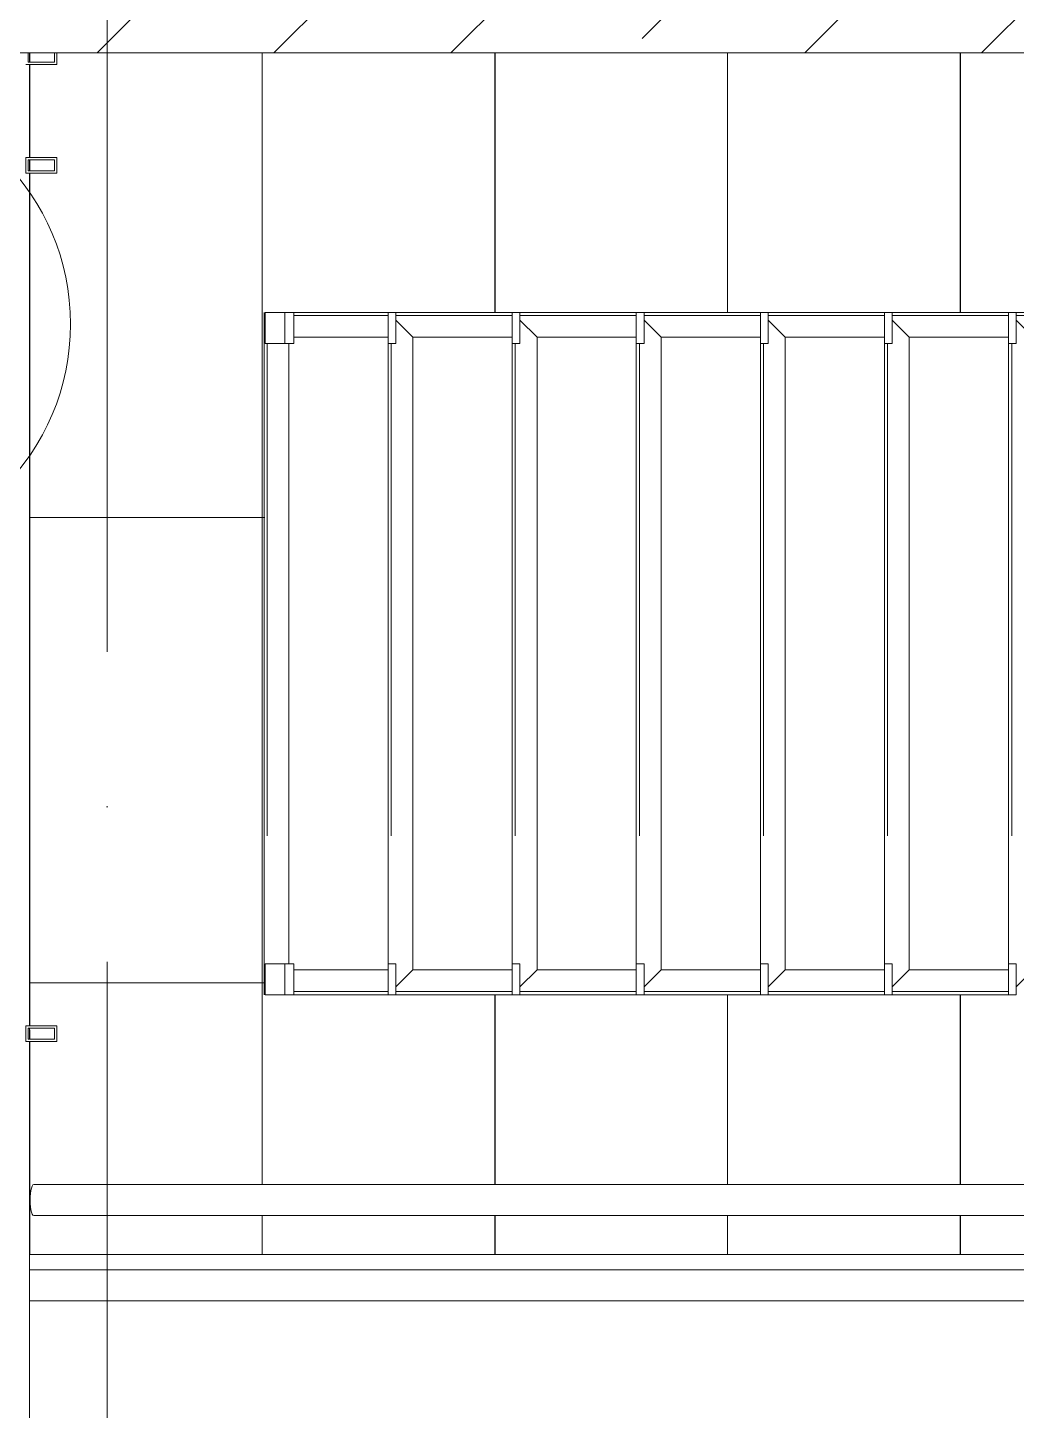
# Model space of a CAD drawing. Header units: millimetres. Extents: x -6467 to 106027, y -7090 to 195095.
# Drawn here: x 7757 to 9032, y 159694 to 161478 of the extents above; entities that cross this region are included whole.
import ezdxf

# ---------------------------------------------------------------- set-up
doc = ezdxf.new("R2010")
doc.units = ezdxf.units.MM
doc.linetypes.add('50_200_ШТРИХ_1Т_ш5_п1_п1_', pattern=[1400, 1000, -200, 0, -200])
doc.linetypes.add('Штрих', pattern=[1270, 635, -635])
for name, color, linetype, lineweight, true_color in [('A-AREA-IDEN-1', 7, 'Continuous', 9, 0xaaaaaa), ('A-GENM-1', 7, 'Continuous', 9, 0xaaaaaa), ('A-GENM-2', 7, 'Continuous', 20, 0xaaaaaa), ('A-GENM-HDLN-1', 7, 'Штрих', 5, 0xaaaaaa), ('S-STRS-1', 7, 'Continuous', 9, 0xaaaaaa), ('S-STRS-2', 7, 'Continuous', 5, 0xbfbfbf), ('Оси-3', 7, '50_200_ШТРИХ_1Т_ш5_п1_п1_', 9, 0xaaaaaa)]:
    doc.layers.add(name, color=color, linetype=linetype, lineweight=lineweight, true_color=true_color)
for name, color, linetype, lineweight in [('A-FLOR', 7, 'Continuous', 9), ('A-WALL', 7, 'Continuous', 5), ('Ограждение', 7, 'Continuous', 9), ('Ограждение-1', 7, 'Continuous', 20)]:
    doc.layers.add(name, color=color, linetype=linetype, lineweight=lineweight)
pattern_1 = [(45, (109.45, 102614.03), (-228.0985, 228.0985), []), (45, (337.55, 102614.03), (-228.0985, 228.0985), [403.225, -80.645, 6.706, -73.939])]
pattern_2 = [(180, (7759.45, 161445.1), (7e-14, -600), []), (270, (7759.45, 161445.1), (600, 4e-14), [])]
pattern_3 = [(180, (7759.45, 161445.1), (-7e-14, -600), []), (270, (7759.45, 161445.1), (600, 4e-14), [])]

# ---------------------------------------------------------------- blocks, each defined once
blk = doc.blocks.new('О_Элемент ограждения_Обод_Труба_ГОСТ 8645-68 - О_Элемент ограждения_Обод_Труба_ГОСТ 8645-68-26169597-АИ_План этажа Радиаторы_3')
at = {"layer": 'Ограждение'}
for p, q in [((-3900, 20), (0, 20)), ((0, -20), (-3900, -20))]:
    blk.add_line(p, q, dxfattribs=at)
blk = doc.blocks.new('О_Элемент поручня_Маршевый_Труба_ГОСТ 8732-78 - О_Элемент поручня_Маршевый_Труба_ГОСТ 8732-78-26169598-АИ_План этажа Радиаторы_3')
at = {"layer": 'Ограждение'}
for p, q in [((-13.2, 0), (-3902.6, 0)), ((-3902.6, -40), (-13.2, -40))]:
    blk.add_line(p, q, dxfattribs=at)
at = {"layer": 'Ограждение', "flags": 128}
for points in [[(-8.4, -20), (-8.6, -15.5), (-8.9, -11.3), (-9.5, -7.5), (-10.2, -4.4), (-11.1, -2), (-12.1, -0.5), (-13.2, 0)], [(-13.2, -40), (-12.1, -39.5), (-11.1, -38), (-10.2, -35.6), (-9.5, -32.5), (-8.9, -28.7), (-8.6, -24.5), (-8.4, -20)]]:
    blk.add_lwpolyline(points, dxfattribs=at)
blk = doc.blocks.new('О_Элемент ограждения_Обод_Труба_ГОСТ 86451 - О_Элемент ограждения_Обод_Труба_ГОСТ 8645-68 2-21430274-АИ_План этажа Радиаторы_3')
at = {"layer": 'Ограждение-1'}
for p, q in [((-1815.2, 20), (-1800, 20)), ((-1800, 20), (-1800, -20)), ((-1803, 17), (-1815.2, 17)), ((-1803, -17), (-1803, 17)), ((-1815.2, -17), (-1803, -17))]:
    blk.add_line(p, q, dxfattribs=at)
blk = doc.blocks.new('О_Элемент ограждения_Обод_Труба_ГОСТ 86451 - О_Элемент ограждения_Обод_Труба_ГОСТ 8645-68 2-21430283-АИ_План этажа Радиаторы_3')
at = {"layer": 'Ограждение-1'}
for p, q in [((-1140, 20), (-1120, 20)), ((-1140, -20), (-1140, 20)), ((-1120, 20), (-1120, -20)), ((-20, -20), (-20, 20)), ((-20, 20), (0, 20)), ((0, 20), (0, -20)), ((-1137, 17), (-1137, -17)), ((-1123, 17), (-1137, 17)), ((-1123, -17), (-1123, 17)), ((-17, 17), (-17, -17)), ((-3, 17), (-17, 17)), ((-3, -17), (-3, 17)), ((-1137, -17), (-1123, -17)), ((-17, -17), (-3, -17)), ((-1120, -20), (-1140, -20)), ((0, -20), (-20, -20))]:
    blk.add_line(p, q, dxfattribs=at)
blk = doc.blocks.new('ОМ_Уголок_ГОСТ 8509-93 - ОМ_Уголок_ГОСТ 8509-93-V107-АИ_План этажа Радиаторы_3')
at = {"layer": 'A-GENM-1'}
for p, q in [((32, -32), (10, -10)), ((840, 0), (40, 0)), ((870, -10), (848, -32)), ((32, -32), (848, -32))]:
    blk.add_line(p, q, dxfattribs=at)
at = {"layer": 'A-GENM-HDLN-1'}
blk.add_line((40, -4), (840, -4), dxfattribs=at)
blk = doc.blocks.new('ОМ_Уголок_ГОСТ 8509-93 - ОМ_Уголок_ГОСТ 8509-93-V111-АИ_План этажа Радиаторы_3')
at = {"layer": 'A-GENM-1'}
for p, q in [((290, 0), (140, 0)), ((290, -10), (268, -32)), ((140, -32), (268, -32))]:
    blk.add_line(p, q, dxfattribs=at)
at = {"layer": 'A-GENM-HDLN-1'}
blk.add_line((140, -4), (290, -4), dxfattribs=at)
blk = doc.blocks.new('ОМ_Уголок_ГОСТ 8509-93 - ОМ_Уголок_ГОСТ 8509-93-V110-АИ_План этажа Радиаторы_3')
at = {"layer": 'A-GENM-1'}
for p, q in [((160, 0), (10, 0)), ((32, -32), (10, -10)), ((32, -32), (160, -32))]:
    blk.add_line(p, q, dxfattribs=at)
at = {"layer": 'A-GENM-HDLN-1'}
blk.add_line((10, -4), (160, -4), dxfattribs=at)
blk = doc.blocks.new('ОМ_Уголок_ГОСТ 8509-93 - ОМ_Уголок_ГОСТ 8509-93-V112-АИ_План этажа Радиаторы_3')
at = {"layer": 'A-GENM-1'}
for p, q in [((840, 0), (40, 0)), ((40, -32), (840, -32))]:
    blk.add_line(p, q, dxfattribs=at)
at = {"layer": 'A-GENM-HDLN-1'}
blk.add_line((40, -4), (840, -4), dxfattribs=at)
blk = doc.blocks.new('ОМ_Уголок_ГОСТ 8509-93 - ОМ_Уголок_ГОСТ 8509-93-V113-АИ_План этажа Радиаторы_3')
at = {"layer": 'A-GENM-1'}
for p, q in [((160, 0), (38.6, 0)), ((38.6, -32), (160, -32))]:
    blk.add_line(p, q, dxfattribs=at)
at = {"layer": 'A-GENM-HDLN-1'}
blk.add_line((38.6, -4), (160, -4), dxfattribs=at)
blk = doc.blocks.new('ОМ_Уголок_ГОСТ 8509-93 - ОМ_Уголок_ГОСТ 8509-93-V114-АИ_План этажа Радиаторы_3')
at = {"layer": 'A-GENM-1'}
for p, q in [((261.4, 0), (140, 0)), ((140, -32), (261.4, -32))]:
    blk.add_line(p, q, dxfattribs=at)
at = {"layer": 'A-GENM-HDLN-1'}
blk.add_line((140, -4), (261.4, -4), dxfattribs=at)
blk = doc.blocks.new('ОМ_Полоса_Трапеция прямоугольная_Прокат_ГОСТ 103-2006 - ОМ_Полоса_Трапеция прямоугольная_Прокат_ГОСТ 103-2006-19082130-АИ_План этажа Радиаторы_3')
at = {"layer": 'A-GENM-1'}
for p, q in [((9232.3, 58496), (9242.3, 58496)), ((9232.3, 58456), (9232.3, 58496)), ((9242.3, 58496), (9242.3, 58456)), ((9242.3, 58456), (9232.3, 58456))]:
    blk.add_line(p, q, dxfattribs=at)
blk = doc.blocks.new('ОМ_Полоса_Трапеция прямоугольная_Прокат_ГОСТ 103-2006 - ОМ_Полоса_Трапеция прямоугольная_Прокат_ГОСТ 103-2006-V115-АИ_План этажа Радиаторы_3')
at = {"layer": 'A-GENM-2'}
for p, q in [((8442.3, 58496), (8432.3, 58496)), ((8432.3, 58496), (8432.3, 58456)), ((8442.3, 58456), (8442.3, 58496)), ((8432.3, 58456), (8442.3, 58456))]:
    blk.add_line(p, q, dxfattribs=at)
blk = doc.blocks.new('ОМ_Полоса_Трапеция прямоугольная_Прокат_ГОСТ 103-2006 - ОМ_Полоса_Трапеция прямоугольная_Прокат_ГОСТ 103-2006-V116-АИ_План этажа Радиаторы_3')
at = {"layer": 'A-GENM-2'}
for p, q in [((8282.3, 58496), (8272.3, 58496)), ((8272.3, 58496), (8272.3, 58456)), ((8282.3, 58456), (8282.3, 58496)), ((8272.3, 58456), (8282.3, 58456))]:
    blk.add_line(p, q, dxfattribs=at)
blk = doc.blocks.new('ОМ_Полоса_Трапеция прямоугольная_Прокат_ГОСТ 103-2006 - ОМ_Полоса_Трапеция прямоугольная_Прокат_ГОСТ 103-2006-V117-АИ_План этажа Радиаторы_3')
at = {"layer": 'A-GENM-2'}
for p, q in [((8122.3, 58496), (8112.3, 58496)), ((8112.3, 58496), (8112.3, 58456)), ((8122.3, 58456), (8122.3, 58496)), ((8112.3, 58456), (8122.3, 58456))]:
    blk.add_line(p, q, dxfattribs=at)
blk = doc.blocks.new('ОМ_Полоса_Прокат_ГОСТ 103-2006 - ОМ_Полоса_Прокат_ГОСТ 103-2006-19082131-АИ_План этажа Радиаторы_3')
at = {"layer": 'A-GENM-1'}
blk.add_line((7952.3, 58496), (7952.3, 58456), dxfattribs=at)
blk = doc.blocks.new('ОМ_Полоса_Прокат_ГОСТ 103-2006 - ОМ_Полоса_Прокат_ГОСТ 103-2006-20723456-АИ_План этажа Радиаторы_3')
at = {"layer": 'A-GENM-1'}
for p, q in [((7953.6, 58456), (7953.6, 58496)), ((7953.6, 58496), (7979.3, 58496)), ((7979.3, 58456), (7953.6, 58456))]:
    blk.add_line(p, q, dxfattribs=at)
at = {"layer": 'A-GENM-2'}
for p, q in [((7990.8, 58496), (7979.3, 58496)), ((7979.3, 58496), (7979.3, 58456)), ((7990.8, 58456), (7990.8, 58496)), ((7979.3, 58456), (7990.8, 58456))]:
    blk.add_line(p, q, dxfattribs=at)
blk = doc.blocks.new('ОМ_Полоса_Трапеция прямоугольная_Прокат_ГОСТ 103-2006 - ОМ_Полоса_Трапеция прямоугольная_Прокат_ГОСТ 103-2006-19082170-АИ_План этажа Радиаторы_3')
at = {"layer": 'A-GENM-1'}
for p, q in [((9232.3, 57656), (9242.3, 57656)), ((9232.3, 57616), (9232.3, 57656)), ((9242.3, 57656), (9242.3, 57616)), ((9242.3, 57616), (9232.3, 57616))]:
    blk.add_line(p, q, dxfattribs=at)
blk = doc.blocks.new('ОМ_Полоса_Трапеция прямоугольная_Прокат_ГОСТ 103-2006 - ОМ_Полоса_Трапеция прямоугольная_Прокат_ГОСТ 103-2006-V118-АИ_План этажа Радиаторы_3')
at = {"layer": 'A-GENM-2'}
for p, q in [((8442.3, 57656), (8432.3, 57656)), ((8432.3, 57656), (8432.3, 57616)), ((8442.3, 57616), (8442.3, 57656)), ((8432.3, 57616), (8442.3, 57616))]:
    blk.add_line(p, q, dxfattribs=at)
blk = doc.blocks.new('ОМ_Полоса_Трапеция прямоугольная_Прокат_ГОСТ 103-2006 - ОМ_Полоса_Трапеция прямоугольная_Прокат_ГОСТ 103-2006-V119-АИ_План этажа Радиаторы_3')
at = {"layer": 'A-GENM-2'}
for p, q in [((8282.3, 57656), (8272.3, 57656)), ((8272.3, 57656), (8272.3, 57616)), ((8282.3, 57616), (8282.3, 57656)), ((8272.3, 57616), (8282.3, 57616))]:
    blk.add_line(p, q, dxfattribs=at)
blk = doc.blocks.new('ОМ_Полоса_Трапеция прямоугольная_Прокат_ГОСТ 103-2006 - ОМ_Полоса_Трапеция прямоугольная_Прокат_ГОСТ 103-2006-V120-АИ_План этажа Радиаторы_3')
at = {"layer": 'A-GENM-2'}
for p, q in [((8122.3, 57656), (8112.3, 57656)), ((8112.3, 57656), (8112.3, 57616)), ((8122.3, 57616), (8122.3, 57656)), ((8112.3, 57616), (8122.3, 57616))]:
    blk.add_line(p, q, dxfattribs=at)
blk = doc.blocks.new('ОМ_Полоса_Прокат_ГОСТ 103-2006 - ОМ_Полоса_Прокат_ГОСТ 103-2006-19082171-АИ_План этажа Радиаторы_3')
at = {"layer": 'A-GENM-1'}
blk.add_line((7952.3, 57656), (7952.3, 57616), dxfattribs=at)
blk = doc.blocks.new('ОМ_Полоса_Прокат_ГОСТ 103-2006 - ОМ_Полоса_Прокат_ГОСТ 103-2006-20723498-АИ_План этажа Радиаторы_3')
at = {"layer": 'A-GENM-1'}
for p, q in [((7953.6, 57616), (7953.6, 57656)), ((7953.6, 57656), (7979.3, 57656)), ((7979.3, 57616), (7953.6, 57616))]:
    blk.add_line(p, q, dxfattribs=at)
at = {"layer": 'A-GENM-2'}
for p, q in [((7990.8, 57656), (7979.3, 57656)), ((7979.3, 57656), (7979.3, 57616)), ((7990.8, 57616), (7990.8, 57656)), ((7979.3, 57616), (7990.8, 57616))]:
    blk.add_line(p, q, dxfattribs=at)
blk = doc.blocks.new('AAR_СКБ_Марка_помещения_1_5 ммп - Номер-27962133-АИ_План этажа Радиаторы_3')
at = {"layer": 'A-AREA-IDEN-1'}
for p, q in [((-2.9871, 3), (3.0129, 3)), ((-2.9871, 0), (3.0129, 0))]:
    blk.add_line(p, q, dxfattribs=at)
for centre, start, end in [((-2.9871, 1.5), 90, 270), ((3.0129, 1.5), 270, 90)]:
    blk.add_arc(centre, 1.5, start, end, dxfattribs=at)

msp = doc.modelspace()

# ---------------------------------------------------------------- hatches: boundary and pattern name
at = {"layer": 'A-WALL'}
h = msp.add_hatch(dxfattribs=at)
h.set_pattern_fill('FP_1', color=256, style=0, pattern_type=2)
h.set_pattern_definition(pattern_1)
h.paths.add_polyline_path([(7969.4, 161445.1), (7969.4, 165785.1), (7719.4, 165785.1), (7719.4, 161445.1), (7838.4, 161445.1)])
h = msp.add_hatch(dxfattribs=at)
h.set_pattern_fill('FP_1', color=256, style=0, pattern_type=2)
h.set_pattern_definition(pattern_1)
h.paths.add_polyline_path([(13409.4, 161445.1), (13409.4, 161695.1), (7969.4, 161695.1), (7969.4, 161445.1), (13159.4, 161445.1)])
at = {"layer": 'S-STRS-2'}
h = msp.add_hatch(dxfattribs=at)
h.set_pattern_fill('FP_21', color=256, style=0, pattern_type=2)
h.set_pattern_definition(pattern_2)
h.paths.add_polyline_path([(7759.4, 159895.1), (8059.4, 159895.1), (8059.4, 159945.1), (7762.7, 159947.1), (7760.5, 159956.4), (7761, 159977.5), (7764.7, 159985.1), (8059.4, 159985.1), (8059.4, 161445.1), (7794.4, 161445.1), (7794.4, 161429.9), (7759.4, 161429.9), (7759.4, 161309.9), (7794.4, 161309.9), (7794.4, 161289.9), (7759.4, 161289.9), (7759.4, 160189.9), (7794.4, 160189.9), (7794.4, 160169.9), (7759.4, 160169.9), (7759.4, 159960.6)])
h.paths.add_polyline_path([(7791.4, 160172.9), (7791.4, 160186.9), (7759.4, 160184.9), (7759.4, 160172.9), (7777.4, 160172.9)])
h.paths.add_polyline_path([(7791.4, 161292.9), (7791.4, 161306.9), (7759.4, 161306.9), (7759.4, 161292.9), (7777.4, 161292.9)])
h.paths.add_polyline_path([(7759.4, 161432.9), (7791.4, 161432.9), (7789.6, 161445.1), (7759.4, 161445.1)])
h = msp.add_hatch(dxfattribs=at)
h.set_pattern_fill('FP_22', color=256, style=0, pattern_type=2)
h.set_pattern_definition(pattern_3)
h.paths.add_polyline_path([(8059.4, 159895.1), (8359.4, 159895.1), (8359.4, 159945.1), (8059.4, 159945.1)])
h.paths.add_polyline_path([(8359.4, 159985.1), (8359.4, 160230.1), (8061.7, 160230.1), (8063, 161110.1), (8359.4, 161110.1), (8359.4, 161445.1), (8059.4, 161445.1), (8059.4, 159985.1), (8251.9, 159985.1)])
h = msp.add_hatch(dxfattribs=at)
h.set_pattern_fill('FP_22', color=256, style=0, pattern_type=2)
h.set_pattern_definition(pattern_3)
h.paths.add_polyline_path([(8359.4, 159895.1), (8659.4, 159895.1), (8659.4, 159945.1), (8359.4, 159945.1)])
h.paths.add_polyline_path([(8359.4, 159985.1), (8659.4, 159985.1), (8659.4, 160230.1), (8359.4, 160230.1), (8359.4, 160012.1)])
h.paths.add_polyline_path([(8359.4, 161110.1), (8659.4, 161110.1), (8659.4, 161445.1), (8359.4, 161445.1), (8359.4, 161418.3)])
h = msp.add_hatch(dxfattribs=at)
h.set_pattern_fill('FP_21', color=256, style=0, pattern_type=2)
h.set_pattern_definition(pattern_2)
h.paths.add_polyline_path([(8659.4, 159895.1), (8959.4, 159895.1), (8959.4, 159945.1), (8659.4, 159945.1)])
h.paths.add_polyline_path([(8659.4, 159985.1), (8959.4, 159985.1), (8959.4, 160230.1), (8659.4, 160230.1), (8659.4, 160012.1)])
h.paths.add_polyline_path([(8826.7, 161110.1), (8959.4, 161110.1), (8959.4, 161445.1), (8659.4, 161445.1), (8659.4, 161110.1), (8809.7, 161110.1)])
h = msp.add_hatch(dxfattribs=at)
h.set_pattern_fill('FP_21', color=256, style=0, pattern_type=2)
h.set_pattern_definition(pattern_2)
h.paths.add_polyline_path([(8959.4, 159895.1), (9259.4, 159895.1), (9259.4, 159945.1), (8959.4, 159945.1)])
h.paths.add_polyline_path([(9259.4, 159985.1), (9259.4, 160230.1), (8959.4, 160230.1), (8959.4, 159985.1), (9079, 159985.1)])
h.paths.add_polyline_path([(9001.7, 161110.1), (9259.4, 161110.1), (9259.4, 161445.1), (8959.4, 161445.1), (8959.4, 161110.1), (8986.7, 161110.1)])

# ---------------------------------------------------------------- linework, layer by layer
at = {"layer": 'A-FLOR'}
for p, q in [((7759.4, 161432.9), (7759.4, 161445.1)), ((7759.4, 161309.9), (7759.4, 161430.3)), ((7759.4, 161292.9), (7759.4, 161307.1)), ((7759.4, 160189.5), (7759.4, 161290.3)), ((7759.4, 160172.8), (7759.4, 160186.9)), ((7759.4, 159649.5), (7759.4, 160169.9))]:
    msp.add_line(p, q, dxfattribs=at)
at = {"layer": 'A-WALL'}
msp.add_line((7719.4, 161445.1), (13159.4, 161445.1), dxfattribs=at)
at = {"layer": 'S-STRS-1'}
for p, q in [((8059.4, 161445.1), (8059.4, 159984.6)), ((8059.4, 161445.1), (8059.4, 159984.6)), ((8359.4, 161445.1), (8359.4, 161110.1)), ((8359.4, 161445.1), (8359.4, 161110.1)), ((8659.4, 161445.1), (8659.4, 161110.1)), ((8659.4, 161445.1), (8659.4, 161110.1)), ((8959.4, 161445.1), (8959.4, 161110.1)), ((8959.4, 161445.1), (8959.4, 161110.1)), ((8359.4, 160230.1), (8359.4, 159984.6)), ((8359.4, 160230.1), (8359.4, 159984.6)), ((8659.4, 160230.1), (8659.4, 159984.6)), ((8659.4, 160230.1), (8659.4, 159984.6)), ((8959.4, 160230.1), (8959.4, 159984.6)), ((8959.4, 160230.1), (8959.4, 159984.6)), ((8059.4, 159945.6), (8059.4, 159895.1)), ((8059.4, 159945.6), (8059.4, 159895.1)), ((8359.4, 159945.6), (8359.4, 159895.1)), ((8359.4, 159945.6), (8359.4, 159895.1)), ((8659.4, 159945.6), (8659.4, 159895.1)), ((8659.4, 159945.6), (8659.4, 159895.1)), ((8959.4, 159945.6), (8959.4, 159895.1)), ((8959.4, 159945.6), (8959.4, 159895.1)), ((7759.4, 159895.1), (8059.4, 159895.1)), ((8059.4, 159895.1), (8359.4, 159895.1)), ((8359.4, 159895.1), (8659.4, 159895.1)), ((8659.4, 159895.1), (8959.4, 159895.1)), ((8959.4, 159895.1), (9259.4, 159895.1))]:
    msp.add_line(p, q, dxfattribs=at)
at = {"layer": 'Оси-3'}
msp.add_line((7859.4, 155072), (7859.4, 193895), dxfattribs=at)

# ---------------------------------------------------------------- block references
at = {"layer": 'A-AREA-IDEN-1', "xscale": 199.9999999999999, "yscale": 199.9999999999999, "zscale": 199.9999999999999}
msp.add_blockref('AAR_СКБ_Марка_помещения_1_5 ммп - Номер-27962133-АИ_План этажа Радиаторы_3', (6909.6, 160795.2), dxfattribs=at)
at = {"layer": 'A-GENM-1'}
for name, p in [('ОМ_Полоса_Прокат_ГОСТ 103-2006 - ОМ_Полоса_Прокат_ГОСТ 103-2006-19082131-АИ_План этажа Радиаторы_3', (109.4, 102614)), ('ОМ_Полоса_Прокат_ГОСТ 103-2006 - ОМ_Полоса_Прокат_ГОСТ 103-2006-20723456-АИ_План этажа Радиаторы_3', (109.4, 102614)), ('ОМ_Полоса_Трапеция прямоугольная_Прокат_ГОСТ 103-2006 - ОМ_Полоса_Трапеция прямоугольная_Прокат_ГОСТ 103-2006-V117-АИ_План этажа Радиаторы_3', (109.4, 102614)), ('ОМ_Полоса_Трапеция прямоугольная_Прокат_ГОСТ 103-2006 - ОМ_Полоса_Трапеция прямоугольная_Прокат_ГОСТ 103-2006-V116-АИ_План этажа Радиаторы_3', (109.4, 102614)), ('ОМ_Полоса_Трапеция прямоугольная_Прокат_ГОСТ 103-2006 - ОМ_Полоса_Трапеция прямоугольная_Прокат_ГОСТ 103-2006-V115-АИ_План этажа Радиаторы_3', (109.4, 102614)), ('ОМ_Полоса_Трапеция прямоугольная_Прокат_ГОСТ 103-2006 - ОМ_Полоса_Трапеция прямоугольная_Прокат_ГОСТ 103-2006-19082130-АИ_План этажа Радиаторы_3', (-530.6, 102614)), ('ОМ_Полоса_Трапеция прямоугольная_Прокат_ГОСТ 103-2006 - ОМ_Полоса_Трапеция прямоугольная_Прокат_ГОСТ 103-2006-19082130-АИ_План этажа Радиаторы_3', (-370.6, 102614)), ('ОМ_Полоса_Трапеция прямоугольная_Прокат_ГОСТ 103-2006 - ОМ_Полоса_Трапеция прямоугольная_Прокат_ГОСТ 103-2006-19082130-АИ_План этажа Радиаторы_3', (-210.6, 102614)), ('ОМ_Полоса_Прокат_ГОСТ 103-2006 - ОМ_Полоса_Прокат_ГОСТ 103-2006-19082171-АИ_План этажа Радиаторы_3', (109.4, 102614)), ('ОМ_Полоса_Прокат_ГОСТ 103-2006 - ОМ_Полоса_Прокат_ГОСТ 103-2006-20723498-АИ_План этажа Радиаторы_3', (109.4, 102614)), ('ОМ_Полоса_Трапеция прямоугольная_Прокат_ГОСТ 103-2006 - ОМ_Полоса_Трапеция прямоугольная_Прокат_ГОСТ 103-2006-V120-АИ_План этажа Радиаторы_3', (109.4, 102614)), ('ОМ_Полоса_Трапеция прямоугольная_Прокат_ГОСТ 103-2006 - ОМ_Полоса_Трапеция прямоугольная_Прокат_ГОСТ 103-2006-V119-АИ_План этажа Радиаторы_3', (109.4, 102614)), ('ОМ_Полоса_Трапеция прямоугольная_Прокат_ГОСТ 103-2006 - ОМ_Полоса_Трапеция прямоугольная_Прокат_ГОСТ 103-2006-V118-АИ_План этажа Радиаторы_3', (109.4, 102614)), ('ОМ_Полоса_Трапеция прямоугольная_Прокат_ГОСТ 103-2006 - ОМ_Полоса_Трапеция прямоугольная_Прокат_ГОСТ 103-2006-19082170-АИ_План этажа Радиаторы_3', (-530.6, 102614)), ('ОМ_Полоса_Трапеция прямоугольная_Прокат_ГОСТ 103-2006 - ОМ_Полоса_Трапеция прямоугольная_Прокат_ГОСТ 103-2006-19082170-АИ_План этажа Радиаторы_3', (-370.6, 102614)), ('ОМ_Полоса_Трапеция прямоугольная_Прокат_ГОСТ 103-2006 - ОМ_Полоса_Трапеция прямоугольная_Прокат_ГОСТ 103-2006-19082170-АИ_План этажа Радиаторы_3', (-210.6, 102614))]:
    msp.add_blockref(name, p, dxfattribs=at)
at = {"layer": 'A-GENM-1', "extrusion": (0, 0, -1)}
for name, p in [('ОМ_Уголок_ГОСТ 8509-93 - ОМ_Уголок_ГОСТ 8509-93-V114-АИ_План этажа Радиаторы_3', (-8361.7, 161110.1)), ('ОМ_Уголок_ГОСТ 8509-93 - ОМ_Уголок_ГОСТ 8509-93-V111-АИ_План этажа Радиаторы_3', (-8521.7, 161110.1)), ('ОМ_Уголок_ГОСТ 8509-93 - ОМ_Уголок_ГОСТ 8509-93-V111-АИ_План этажа Радиаторы_3', (-8681.7, 161110.1)), ('ОМ_Уголок_ГОСТ 8509-93 - ОМ_Уголок_ГОСТ 8509-93-V111-АИ_План этажа Радиаторы_3', (-8841.7, 161110.1)), ('ОМ_Уголок_ГОСТ 8509-93 - ОМ_Уголок_ГОСТ 8509-93-V111-АИ_План этажа Радиаторы_3', (-9001.7, 161110.1)), ('ОМ_Уголок_ГОСТ 8509-93 - ОМ_Уголок_ГОСТ 8509-93-V111-АИ_План этажа Радиаторы_3', (-9161.7, 161110.1)), ('ОМ_Уголок_ГОСТ 8509-93 - ОМ_Уголок_ГОСТ 8509-93-V111-АИ_План этажа Радиаторы_3', (-9321.7, 161110.1))]:
    msp.add_blockref(name, p, dxfattribs=at)
for name, p, rotation in [('ОМ_Уголок_ГОСТ 8509-93 - ОМ_Уголок_ГОСТ 8509-93-V107-АИ_План этажа Радиаторы_3', (-8221.7, 161110.1), 269.9999999999989), ('ОМ_Уголок_ГОСТ 8509-93 - ОМ_Уголок_ГОСТ 8509-93-V107-АИ_План этажа Радиаторы_3', (-8381.7, 161110.1), 269.9999999999989), ('ОМ_Уголок_ГОСТ 8509-93 - ОМ_Уголок_ГОСТ 8509-93-V107-АИ_План этажа Радиаторы_3', (-8541.7, 161110.1), 269.9999999999989), ('ОМ_Уголок_ГОСТ 8509-93 - ОМ_Уголок_ГОСТ 8509-93-V107-АИ_План этажа Радиаторы_3', (-8701.7, 161110.1), 269.9999999999989), ('ОМ_Уголок_ГОСТ 8509-93 - ОМ_Уголок_ГОСТ 8509-93-V107-АИ_План этажа Радиаторы_3', (-8861.7, 161110.1), 269.9999999999989), ('ОМ_Уголок_ГОСТ 8509-93 - ОМ_Уголок_ГОСТ 8509-93-V107-АИ_План этажа Радиаторы_3', (-9021.7, 161110.1), 269.9999999999989), ('ОМ_Уголок_ГОСТ 8509-93 - ОМ_Уголок_ГОСТ 8509-93-V112-АИ_План этажа Радиаторы_3', (-8061.7, 161110.1), 269.9999999999989), ('ОМ_Уголок_ГОСТ 8509-93 - ОМ_Уголок_ГОСТ 8509-93-V113-АИ_План этажа Радиаторы_3', (-8061.7, 160230.1), 180), ('ОМ_Уголок_ГОСТ 8509-93 - ОМ_Уголок_ГОСТ 8509-93-V110-АИ_План этажа Радиаторы_3', (-8221.7, 160230.1), 180), ('ОМ_Уголок_ГОСТ 8509-93 - ОМ_Уголок_ГОСТ 8509-93-V110-АИ_План этажа Радиаторы_3', (-8381.7, 160230.1), 180), ('ОМ_Уголок_ГОСТ 8509-93 - ОМ_Уголок_ГОСТ 8509-93-V110-АИ_План этажа Радиаторы_3', (-8541.7, 160230.1), 180), ('ОМ_Уголок_ГОСТ 8509-93 - ОМ_Уголок_ГОСТ 8509-93-V110-АИ_План этажа Радиаторы_3', (-8701.7, 160230.1), 180), ('ОМ_Уголок_ГОСТ 8509-93 - ОМ_Уголок_ГОСТ 8509-93-V110-АИ_План этажа Радиаторы_3', (-8861.7, 160230.1), 180)]:
    msp.add_blockref(name, p, dxfattribs=dict(at, rotation=rotation))
at = {"layer": 'Ограждение'}
for name, p, rotation in [('О_Элемент ограждения_Обод_Труба_ГОСТ 86451 - О_Элемент ограждения_Обод_Труба_ГОСТ 8645-68 2-21430274-АИ_План этажа Радиаторы_3', (7774.4, 159629.9), 269.9999999999997), ('О_Элемент ограждения_Обод_Труба_ГОСТ 86451 - О_Элемент ограждения_Обод_Труба_ГОСТ 8645-68 2-21430283-АИ_План этажа Радиаторы_3', (7774.4, 160169.9), 269.9999999999997), ('О_Элемент поручня_Маршевый_Труба_ГОСТ 8732-78 - О_Элемент поручня_Маршевый_Труба_ГОСТ 8732-78-26169598-АИ_План этажа Радиаторы_3', (7751.6, 159945.1), 180), ('О_Элемент ограждения_Обод_Труба_ГОСТ 8645-68 - О_Элемент ограждения_Обод_Труба_ГОСТ 8645-68-26169597-АИ_План этажа Радиаторы_3', (7759.4, 159855.1), 180)]:
    msp.add_blockref(name, p, dxfattribs=dict(at, rotation=rotation))

doc.saveas('drawing.dxf')
